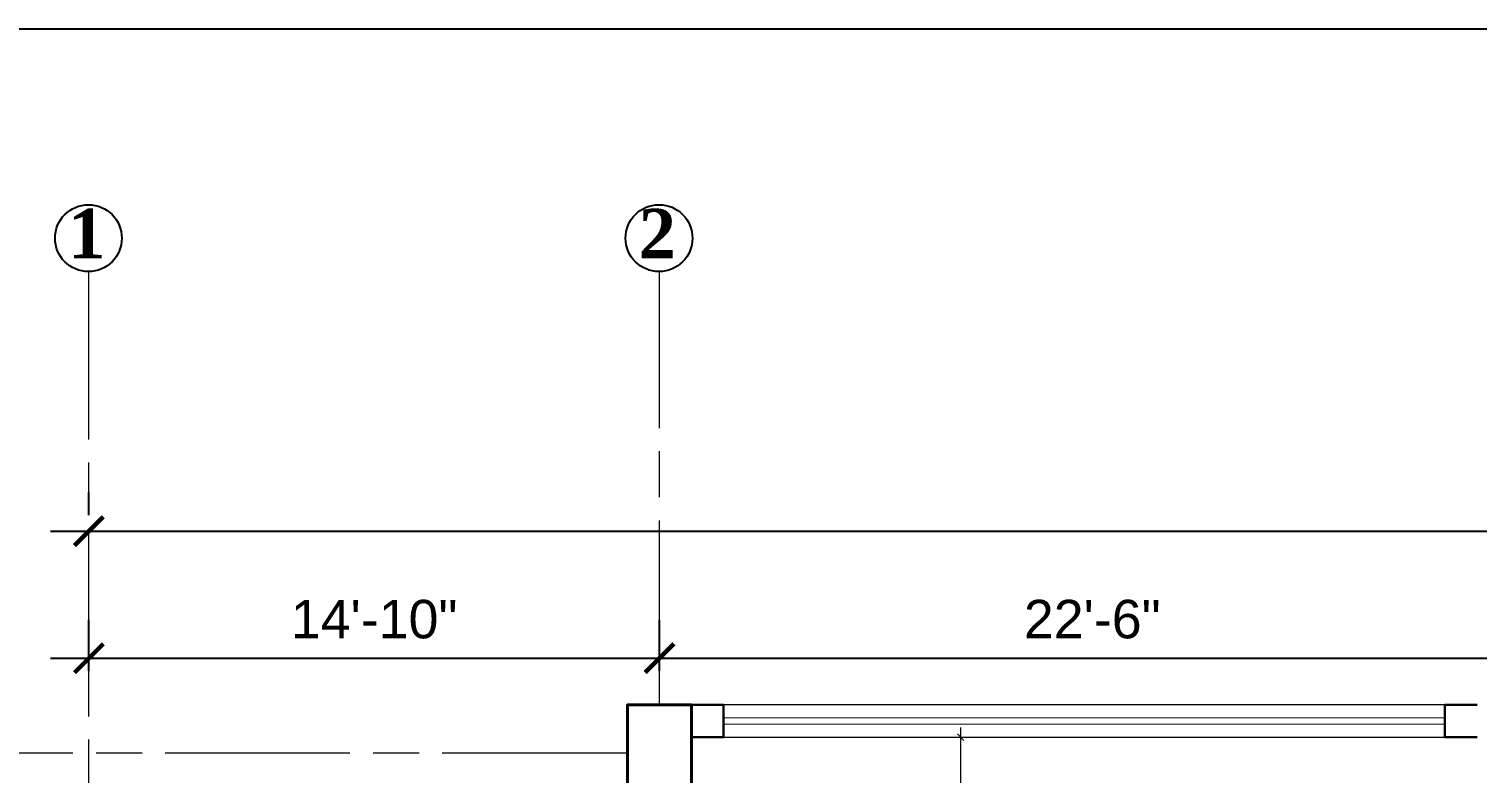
# Model space of a CAD drawing. Header units: inches. Extents: x -12 to 20935469, y -1604 to 24729220.
# Drawn here: x 20824035.2 to 20824486.9, y 24650480.2 to 24650712.3 of the extents above; entities that cross this region are included whole.
import ezdxf

# ---------------------------------------------------------------- set-up
doc = ezdxf.new("R2010")
doc.units = ezdxf.units.IN
doc.header["$LTSCALE"] = 0.03
doc.header["$MEASUREMENT"] = 0
doc.header["$PDMODE"] = 32
doc.header["$PDSIZE"] = 15
doc.linetypes.add('ACAD_ISO08W100', pattern=[36, 24, -3, 6, -3])
for name, color, linetype, lineweight in [('column', 1, 'Continuous', 40), ('Dim Line', 252, 'Continuous', 13), ('Grid Line', 252, 'Continuous', 18), ('Main Wall', 7, 'Continuous', 30), ('wind.', 150, 'Continuous', 20)]:
    doc.layers.add(name, color=color, linetype=linetype, lineweight=lineweight)
doc.layers.add('DIM TEXT 2025', color=7, linetype='Continuous')
doc.layers.add('TEXT', color=7, linetype='Continuous')
doc.styles.add('RomanS', font='arial.ttf', dxfattribs={"height": 12})
doc.styles.get("Standard").update_dxf_attribs({"font": 'timesbd.ttf'})
doc.dimstyles.new('Aec_Arch_I', dxfattribs={"dimscale": 96, "dimtxt": 12, "dimasz": 0.09375, "dimexe": 0.125, "dimexo": 0.125, "dimgap": 0.0625, "dimtad": 1, "dimdec": 0, "dimzin": 3, "dimdsep": 46, "dimlunit": 4, "dimtxsty": 'RomanS', "dimblk1": 'ARCHTICK', "dimblk2": 'ARCHTICK', "dimsah": 1, "dimcen": 0.09375, "dimdle": 0.125, "dimadec": 0, "dimazin": 0, "dimtfac": 0.75, "dimtdec": 0, "dimtmove": 2, "dimatfit": 3, "dimldrblk": 'ARCHTICK', "dimfxl": 1, "dimfrac": 1, "dimtolj": 1, "dimtzin": 0, "dimarcsym": 0})
doc.dimstyles.new('Standard 8', dxfattribs={"dimtxt": 7, "dimasz": 2, "dimexe": 2, "dimexo": 2, "dimgap": 2, "dimtad": 0, "dimdec": 0, "dimzin": 3, "dimdsep": 46, "dimlunit": 4, "dimtxsty": 'Standard', "dimblk": 'OBLIQUE', "dimcen": 3, "dimdle": 3, "dimclrd": 256, "dimclre": 256, "dimclrt": 256, "dimadec": 0, "dimazin": 0, "dimtfac": 1, "dimtdec": 0, "dimtix": 1, "dimtofl": 0, "dimtmove": 0, "dimatfit": 0, "dimldrblk": 'OBLIQUE', "dimfxl": 1, "dimtolj": 1, "dimtzin": 0, "dimlwd": -1, "dimlwe": -1, "dimarcsym": 0})

# ---------------------------------------------------------------- blocks, each defined once
blk = doc.blocks.new('_Oblique')
at = {"color": 0, "linetype": 'ByBlock', "lineweight": -2}
blk.add_line((-0.5, -0.5), (0.5, 0.5), dxfattribs=at)
blk = doc.blocks.new('*D304')
at = {"layer": 'Defpoints', "color": 0, "transparency": 16777216}
for p in [(20824302.91, 24650491.38), (20824325.79, 24650491.38), (20824302.92, 24650426.49)]:
    blk.add_point(p, dxfattribs=at)
at = {"layer": 'DIM TEXT 2025', "lineweight": 0, "transparency": 16777216}
for p, q in [((20824302.91, 24650491.38), (20824327.79, 24650491.38)), ((20824325.79, 24650494.38), (20824325.79, 24650476.05)), ((20824325.79, 24650423.49), (20824325.79, 24650441.82)), ((20824302.92, 24650426.49), (20824327.79, 24650426.49))]:
    blk.add_line(p, q, dxfattribs=at)
at = {"layer": 'DIM TEXT 2025', "lineweight": 0, "transparency": 16777216, "xscale": 2, "yscale": 2, "zscale": 2}
for p, rotation in [((20824325.79, 24650491.38), 90), ((20824325.79, 24650426.49), 270)]:
    blk.add_blockref('_Oblique', p, dxfattribs=dict(at, rotation=rotation))
at = {"layer": 'DIM TEXT 2025', "lineweight": 0, "transparency": 16777216, "insert": (20824325.79, 24650458.94), "char_height": 10, "attachment_point": 5, "rotation": 90}
blk.add_mtext('\\A1;5\'-5"', dxfattribs=at)
blk = doc.blocks.new('_ArchTick')
at = {"color": 0, "linetype": 'ByBlock', "lineweight": 35, "const_width": 0.15}
blk.add_lwpolyline([(-0.5, -0.5), (0.5, 0.5)], dxfattribs=at)
blk = doc.blocks.new('*D336')
at = {"layer": 'Defpoints', "color": 0, "transparency": 16777216}
for p in [(20820322.25, 24639400.93), (20820144.28, 24639385.03), (20820322.25, 24639385.03)]:
    blk.add_point(p, dxfattribs=at)
at = {"layer": 'Dim Line', "color": 0, "lineweight": -2, "transparency": 16777216}
for p, q in [((20820144.28, 24639397.03), (20820144.28, 24639412.93)), ((20820322.25, 24639397.03), (20820322.25, 24639412.93)), ((20820132.28, 24639400.93), (20820334.25, 24639400.93))]:
    blk.add_line(p, q, dxfattribs=at)
at = {"layer": 'Dim Line', "color": 0, "lineweight": -2, "transparency": 16777216, "xscale": 9, "yscale": 9, "zscale": 9, "rotation": 180}
blk.add_blockref('_ArchTick', (20820144.28, 24639400.93), dxfattribs=at)
at = {"layer": 'Dim Line', "color": 0, "lineweight": -2, "transparency": 16777216, "xscale": 9, "yscale": 9, "zscale": 9}
blk.add_blockref('_ArchTick', (20820322.25, 24639400.93), dxfattribs=at)
at = {"layer": 'Dim Line', "color": 0, "transparency": 16777216, "insert": (20820233.26, 24639413.05), "char_height": 12, "attachment_point": 5, "style": 'RomanS'}
blk.add_mtext('\\A1;14\'-10"', dxfattribs=at)
blk = doc.blocks.new('*D337')
at = {"layer": 'Defpoints', "color": 0, "transparency": 16777216}
for p in [(20820592.25, 24639400.93), (20820592.25, 24639400.93), (20820322.25, 24639385.03)]:
    blk.add_point(p, dxfattribs=at)
at = {"layer": 'Dim Line', "color": 0, "lineweight": -2, "transparency": 16777216}
for p, q in [((20820322.25, 24639397.03), (20820322.25, 24639412.93)), ((20820310.25, 24639400.93), (20820604.25, 24639400.93))]:
    blk.add_line(p, q, dxfattribs=at)
at = {"layer": 'Dim Line', "color": 0, "lineweight": -2, "transparency": 16777216, "xscale": 9, "yscale": 9, "zscale": 9, "rotation": 180}
blk.add_blockref('_ArchTick', (20820322.25, 24639400.93), dxfattribs=at)
at = {"layer": 'Dim Line', "color": 0, "lineweight": -2, "transparency": 16777216, "xscale": 9, "yscale": 9, "zscale": 9}
blk.add_blockref('_ArchTick', (20820592.25, 24639400.93), dxfattribs=at)
at = {"layer": 'Dim Line', "color": 0, "transparency": 16777216, "insert": (20820457.25, 24639413.05), "char_height": 12, "attachment_point": 5, "style": 'RomanS'}
blk.add_mtext('\\A1;22\'-6"', dxfattribs=at)
blk = doc.blocks.new('*D329')
at = {"layer": 'Defpoints', "color": 0, "transparency": 16777216}
for p in [(20822147.72, 24639440.57), (20820144.28, 24639433.51), (20822147.72, 24639433.51)]:
    blk.add_point(p, dxfattribs=at)
at = {"layer": 'Dim Line', "color": 0, "lineweight": -2, "transparency": 16777216}
for p, q in [((20820144.28, 24639445.51), (20820144.28, 24639452.57)), ((20822147.72, 24639445.51), (20822147.72, 24639452.57)), ((20820132.28, 24639440.57), (20822159.72, 24639440.57))]:
    blk.add_line(p, q, dxfattribs=at)
at = {"layer": 'Dim Line', "color": 0, "lineweight": -2, "transparency": 16777216, "xscale": 9, "yscale": 9, "zscale": 9, "rotation": 180}
blk.add_blockref('_ArchTick', (20820144.28, 24639440.57), dxfattribs=at)
at = {"layer": 'Dim Line', "color": 0, "lineweight": -2, "transparency": 16777216, "xscale": 9, "yscale": 9, "zscale": 9}
blk.add_blockref('_ArchTick', (20822147.72, 24639440.57), dxfattribs=at)
at = {"layer": 'Dim Line', "color": 0, "transparency": 16777216, "insert": (20821146, 24639452.7), "char_height": 12, "attachment_point": 5, "style": 'RomanS'}
blk.add_mtext('\\A1;166\'-11"', dxfattribs=at)
blk = doc.blocks.new('GRID')
at = {"layer": 'Grid Line', "color": 252, "linetype": 'ACAD_ISO08W100', "lineweight": 9, "ltscale": 80, "true_color": 0x939598}
for p, q in [((20820144.28, 24639296.33), (20820144.28, 24639521.54)), ((20820322.25, 24639386.33), (20820322.25, 24639521.55)), ((20820312.11, 24639371.33), (20819943.28, 24639371.33))]:
    blk.add_line(p, q, dxfattribs=at)
at = {"layer": 'TEXT'}
for centre in [(20820144.14, 24639531.96), (20820322.11, 24639531.97)]:
    blk.add_circle(centre, 10.42, dxfattribs=at)
at = {"layer": 'TEXT', "char_height": 15.435, "width": 227.4581, "attachment_point": 8, "rotation": 0}
for s, insert in [('\\A1;1', (20820143.62, 24639525.66)), ('\\A1;2', (20820321.59, 24639525.67))]:
    blk.add_mtext(s, dxfattribs=dict(at, insert=insert))
at = {"layer": 'Dim Line'}
for base, p1, p2, picture, middle in [((20822147.72, 24639440.57), (20820144.28, 24639433.51), (20822147.72, 24639433.51), '*D329', (20821146, 24639452.7)), ((20820322.25, 24639400.93), (20820144.28, 24639385.03), (20820322.25, 24639385.03), '*D336', (20820233.26, 24639413.05)), ((20820592.25, 24639400.93), (20820322.25, 24639385.03), (20820592.25, 24639400.93), '*D337', (20820457.25, 24639413.05))]:
    dim = blk.add_linear_dim(base=base, p1=p1, p2=p2, dimstyle='Aec_Arch_I', dxfattribs=at)
    dim.commit()
    dim.dimension.update_dxf_attribs({"geometry": picture, "text_midpoint": middle})

msp = doc.modelspace()

# ---------------------------------------------------------------- linework, layer by layer
at = {"layer": 'column', "lineweight": 40, "ltscale": 20}
msp.add_lwpolyline([(20824241.85, 24650501.41), (20824221.85, 24650501.41), (20824221.85, 24650471.41), (20824241.85, 24650471.41)], close=True, dxfattribs=at)
at = {"layer": 'Defpoints'}
msp.add_lwpolyline([(20823799.34, 24650712.28), (20826238.21, 24650712.28), (20826238.21, 24649253.75), (20823799.34, 24649253.75)], close=True, dxfattribs=at)
at = {"layer": 'Main Wall', "lineweight": 30}
for points in [[(20824241.85, 24650501.41), (20824251.85, 24650501.41), (20824251.85, 24650491.37), (20824241.85, 24650491.37)], [(20824486.85, 24650501.41), (20824476.85, 24650501.41), (20824476.84, 24650491.38), (20824486.85, 24650491.37)]]:
    msp.add_lwpolyline(points, dxfattribs=at)
at = {"layer": 'wind.', "lineweight": 5}
for p, q in [((20824476.85, 24650501.41), (20824251.85, 24650501.41)), ((20824251.85, 24650491.37), (20824476.84, 24650491.42))]:
    msp.add_line(p, q, dxfattribs=at)
at = {"layer": 'wind.'}
for p, q in [((20824251.85, 24650497.43), (20824476.84, 24650497.51)), ((20824251.85, 24650495.43), (20824476.84, 24650495.51))]:
    msp.add_line(p, q, dxfattribs=at)

# ---------------------------------------------------------------- block references
msp.add_blockref('GRID', (3909.6, 11115.07))

# ---------------------------------------------------------------- dimensions: what is measured, and where the dimension line sits
at = {"layer": 'DIM TEXT 2025', "lineweight": 0}
dim = msp.add_linear_dim(base=(20824325.79, 24650491.38), p1=(20824302.92, 24650426.49), p2=(20824302.91, 24650491.38), angle=90, dimstyle='Standard 8', override={"dimtxt": 10, "dimexo": 0, "dimlwd": 0, "dimlwe": 0}, dxfattribs=at)
dim.commit()
dim.dimension.update_dxf_attribs({"geometry": '*D304', "text_midpoint": (20824325.79, 24650458.94)})

doc.saveas('drawing.dxf')
